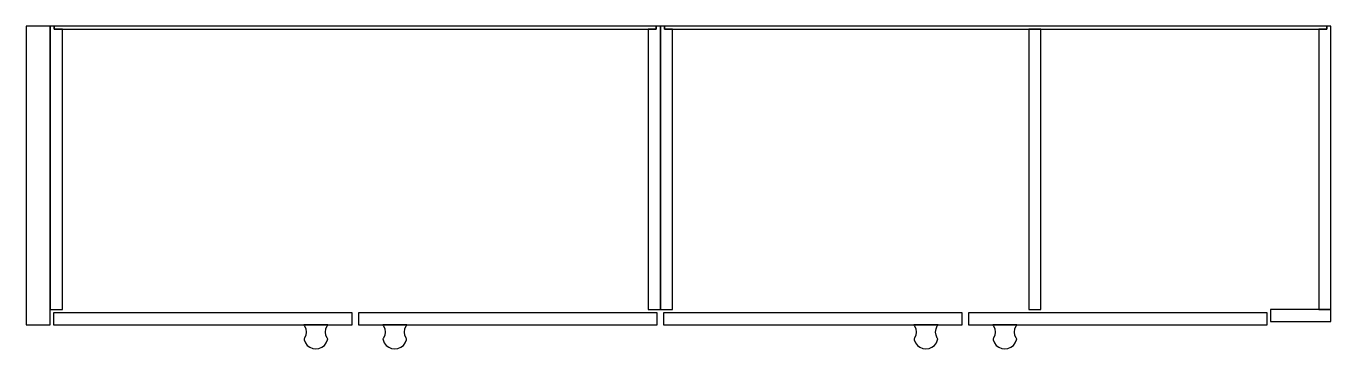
# Model space of a CAD drawing. Header units: metres. Extents: x -38 to 2012, y -62 to 446.
import ezdxf

# ---------------------------------------------------------------- set-up
doc = ezdxf.new("R2010")
doc.units = ezdxf.units.M

msp = doc.modelspace()

# ---------------------------------------------------------------- linework, layer by layer
for p, q in [((-0.0006, 446), (-38.0006, 446)), ((-38.0006, 446), (-38.0006, -24)), ((-0.0006, -24), (-0.0006, 446)), ((6.3333, 446), (0, 446)), ((0, 446), (0, 0)), ((6.3333, 441), (6.3333, 446)), ((19, 441), (6.3333, 441)), ((952.148, 446.004), (6.3334, 446.004)), ((6.3334, 446.004), (6.3334, 441.004)), ((6.3334, 441.004), (952.148, 441.004)), ((19, 0), (19, 441)), ((952.167, 441), (939.499, 441)), ((939.499, 441), (939.499, 0)), ((952.148, 441.004), (952.148, 446.004)), ((958.499, 446), (952.167, 446)), ((952.167, 446), (952.167, 441)), ((958.499, 0), (958.499, 446)), ((964.833, 446), (958.5, 446)), ((958.5, 446), (958.5, 0)), ((964.833, 441), (964.833, 446)), ((977.5, 441), (964.833, 441)), ((2005.66, 446.004), (964.843, 446.004)), ((964.843, 446.004), (964.843, 441.004)), ((964.843, 441.004), (2005.66, 441.004)), ((977.5, 0), (977.5, 441)), ((1556.5, 441), (1537.5, 441)), ((1537.5, 441), (1537.5, 0)), ((1556.5, 0), (1556.5, 441)), ((2005.67, 441), (1993, 441)), ((1993, 441), (1993, 0)), ((2005.66, 441.004), (2005.66, 446.004)), ((2012, 446), (2005.67, 446)), ((2005.67, 446), (2005.67, 441)), ((2012, 0), (2012, 446)), ((0, 0), (19, 0)), ((939.499, 0), (958.499, 0)), ((958.5, 0), (977.5, 0)), ((1537.5, 0), (1556.5, 0)), ((1993, 0), (2012, 0)), ((474.25, -5), (5, -5)), ((5, -5), (5, -24)), ((474.25, -24), (474.25, -5)), ((953.5, -5), (484.25, -5)), ((484.25, -5), (484.25, -24)), ((953.5, -24), (953.5, -5)), ((1432.75, -5), (963.5, -5)), ((963.5, -5), (963.5, -24)), ((1432.75, -24), (1432.75, -5)), ((1912, -5), (1442.75, -5)), ((1442.75, -5), (1442.75, -24)), ((1912, -24), (1912, -5)), ((2012, -0.0001), (1917, -0.0001)), ((1917, -0.0001), (1917, -19.0001)), ((1917, -19.0001), (2012, -19.0001)), ((2012, -19.0001), (2012, -0.0001)), ((-38.0006, -24), (-0.0006, -24)), ((5, -24), (474.25, -24)), ((436.25, -24.0006), (398.25, -24.0006)), ((398.25, -24.0006), (398.25, -24.2657)), ((398.25, -24.2657), (399.504, -25.9006)), ((399.504, -25.9006), (401.403, -30.483)), ((401.403, -40.3182), (399.504, -44.9006)), ((401.403, -30.483), (402.05, -35.4006)), ((402.05, -35.4006), (401.403, -40.3182)), ((432.45, -35.4006), (433.097, -30.483)), ((433.097, -40.3182), (432.45, -35.4006)), ((433.097, -30.483), (434.996, -25.9006)), ((434.996, -44.9006), (433.097, -40.3182)), ((434.996, -25.9006), (436.25, -24.2657)), ((436.25, -24.2657), (436.25, -24.0006)), ((484.25, -24), (953.5, -24)), ((560.25, -24.0006), (522.25, -24.0006)), ((522.25, -24.0006), (522.25, -24.2657)), ((522.25, -24.2657), (523.504, -25.9006)), ((523.504, -25.9006), (525.403, -30.483)), ((525.403, -40.3182), (523.504, -44.9006)), ((525.403, -30.483), (526.05, -35.4006)), ((526.05, -35.4006), (525.403, -40.3182)), ((556.45, -35.4006), (557.097, -30.483)), ((557.097, -40.3182), (556.45, -35.4006)), ((557.097, -30.483), (558.996, -25.9006)), ((558.996, -44.9006), (557.097, -40.3182)), ((558.996, -25.9006), (560.25, -24.2657)), ((560.25, -24.2657), (560.25, -24.0006)), ((963.5, -24), (1432.75, -24)), ((1394.75, -24.0006), (1356.75, -24.0006)), ((1356.75, -24.0006), (1356.75, -24.2657)), ((1356.75, -24.2657), (1358, -25.9006)), ((1358, -25.9006), (1359.9, -30.483)), ((1359.9, -40.3182), (1358, -44.9006)), ((1359.9, -30.483), (1360.55, -35.4006)), ((1360.55, -35.4006), (1359.9, -40.3182)), ((1390.95, -35.4006), (1391.6, -30.483)), ((1391.6, -40.3182), (1390.95, -35.4006)), ((1391.6, -30.483), (1393.5, -25.9006)), ((1393.5, -44.9006), (1391.6, -40.3182)), ((1393.5, -25.9006), (1394.75, -24.2657)), ((1394.75, -24.2657), (1394.75, -24.0006)), ((1442.75, -24), (1912, -24)), ((1518.75, -24.0006), (1480.75, -24.0006)), ((1480.75, -24.0006), (1480.75, -24.2657)), ((1480.75, -24.2657), (1482, -25.9006)), ((1482, -25.9006), (1483.9, -30.483)), ((1483.9, -40.3182), (1482, -44.9006)), ((1483.9, -30.483), (1484.55, -35.4006)), ((1484.55, -35.4006), (1483.9, -40.3182)), ((1514.95, -35.4006), (1515.6, -30.483)), ((1515.6, -40.3182), (1514.95, -35.4006)), ((1515.6, -30.483), (1517.5, -25.9006)), ((1517.5, -44.9006), (1515.6, -40.3182)), ((1517.5, -25.9006), (1518.75, -24.2657)), ((1518.75, -24.2657), (1518.75, -24.0006)), ((399.504, -44.9006), (398.647, -46.0178)), ((398.647, -46.0178), (398.897, -47.9182)), ((398.897, -47.9182), (400.796, -52.5006)), ((400.796, -52.5006), (403.815, -56.4356)), ((403.815, -56.4356), (407.75, -59.4551)), ((407.75, -59.4551), (412.332, -61.3532)), ((412.332, -61.3532), (417.25, -62.0006)), ((417.25, -62.0006), (422.168, -61.3532)), ((422.168, -61.3532), (426.75, -59.4551)), ((426.75, -59.4551), (430.685, -56.4356)), ((430.685, -56.4356), (433.704, -52.5006)), ((433.704, -52.5006), (435.603, -47.9182)), ((435.853, -46.0178), (434.996, -44.9006)), ((435.603, -47.9182), (435.853, -46.0178)), ((523.504, -44.9006), (522.647, -46.0178)), ((522.647, -46.0178), (522.897, -47.9182)), ((522.897, -47.9182), (524.796, -52.5006)), ((524.796, -52.5006), (527.815, -56.4356)), ((527.815, -56.4356), (531.75, -59.4551)), ((531.75, -59.4551), (536.332, -61.3532)), ((536.332, -61.3532), (541.25, -62.0006)), ((541.25, -62.0006), (546.168, -61.3532)), ((546.168, -61.3532), (550.75, -59.4551)), ((550.75, -59.4551), (554.685, -56.4356)), ((554.685, -56.4356), (557.704, -52.5006)), ((557.704, -52.5006), (559.603, -47.9182)), ((559.853, -46.0178), (558.996, -44.9006)), ((559.603, -47.9182), (559.853, -46.0178)), ((1358, -44.9006), (1357.15, -46.0178)), ((1357.15, -46.0178), (1357.4, -47.9182)), ((1357.4, -47.9182), (1359.3, -52.5006)), ((1359.3, -52.5006), (1362.31, -56.4356)), ((1362.31, -56.4356), (1366.25, -59.4551)), ((1366.25, -59.4551), (1370.83, -61.3532)), ((1370.83, -61.3532), (1375.75, -62.0006)), ((1375.75, -62.0006), (1380.67, -61.3532)), ((1380.67, -61.3532), (1385.25, -59.4551)), ((1385.25, -59.4551), (1389.19, -56.4356)), ((1389.19, -56.4356), (1392.2, -52.5006)), ((1392.2, -52.5006), (1394.1, -47.9182)), ((1394.35, -46.0178), (1393.5, -44.9006)), ((1394.1, -47.9182), (1394.35, -46.0178)), ((1482, -44.9006), (1481.15, -46.0178)), ((1481.15, -46.0178), (1481.4, -47.9182)), ((1481.4, -47.9182), (1483.3, -52.5006)), ((1483.3, -52.5006), (1486.31, -56.4356)), ((1486.31, -56.4356), (1490.25, -59.4551)), ((1490.25, -59.4551), (1494.83, -61.3532)), ((1494.83, -61.3532), (1499.75, -62.0006)), ((1499.75, -62.0006), (1504.67, -61.3532)), ((1504.67, -61.3532), (1509.25, -59.4551)), ((1509.25, -59.4551), (1513.19, -56.4356)), ((1513.19, -56.4356), (1516.2, -52.5006)), ((1516.2, -52.5006), (1518.1, -47.9182)), ((1518.35, -46.0178), (1517.5, -44.9006)), ((1518.1, -47.9182), (1518.35, -46.0178))]:
    msp.add_line(p, q)

doc.saveas('drawing.dxf')
